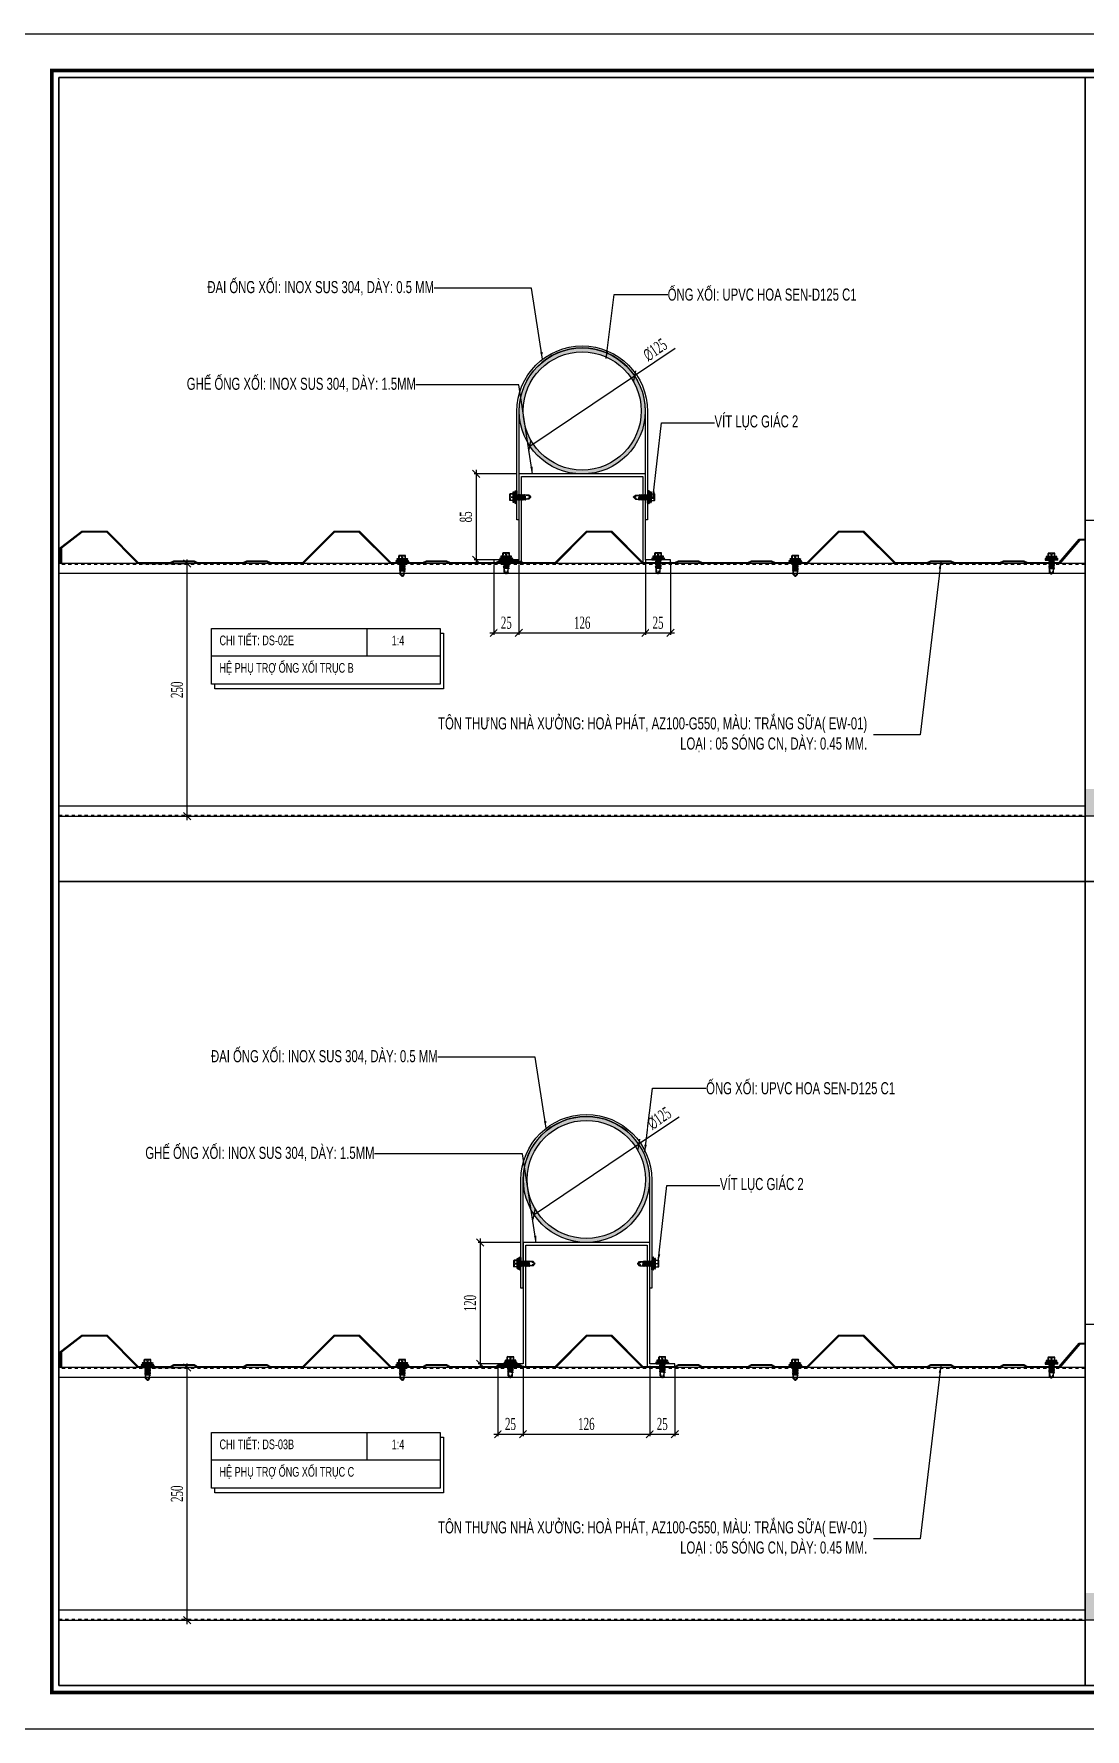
# Model space of a CAD drawing. Header units: inches. Extents: x 1359 to 46357, y -3807 to 191.
# Drawn here: x 25519.7 to 25780.2, y -1109.3 to -689.3 of the extents above; entities that cross this region are included whole.
import ezdxf
from ezdxf.enums import TextEntityAlignment as Align

# ---------------------------------------------------------------- set-up
doc = ezdxf.new("R2010")
doc.units = ezdxf.units.IN
doc.header["$MEASUREMENT"] = 0
doc.linetypes.add('DD3', pattern=[0.2, 0.1, -0.1])
for name, color, linetype in [('114', 114, 'Continuous'), ('2', 2, 'Continuous'), ('3', 3, 'Continuous'), ('7', 7, 'Continuous'), ('flashing', 6, 'Continuous'), ('STRUCTURE', 1, 'Continuous')]:
    doc.layers.add(name, color=color, linetype=linetype)
doc.styles.add('ST1', font='vntimeh.shx', dxfattribs={"width": 0.6})
doc.styles.add('ST1H', font='vnshxh.shx', dxfattribs={"width": 0.7})
doc.styles.add('ST4', font='VHARIALN.TTF')
doc.dimstyles.new('3', dxfattribs={"dimtxt": 3.5, "dimasz": 1.8, "dimexe": 1, "dimexo": 0, "dimgap": 1, "dimtad": 1, "dimdec": 0, "dimlfac": 3, "dimzin": 0, "dimdsep": 46, "dimtxsty": 'ST1H', "dimblk": 'OBLIQUE', "dimcen": 1, "dimdle": 1, "dimclrd": 8, "dimclre": 8, "dimclrt": 3, "dimadec": 0, "dimazin": 0, "dimtfac": 1, "dimtdec": 0, "dimtix": 1, "dimtofl": 0, "dimtmove": 1, "dimatfit": 3, "dimfxl": 0.18, "dimtfill": 1, "dimtolj": 1, "dimtzin": 0, "dimlwd": -1, "dimlwe": -1, "dimarcsym": 1})
doc.dimstyles.new('4', dxfattribs={"dimtxt": 3, "dimasz": 1.8, "dimexe": 0.5, "dimexo": 0.5, "dimgap": 1, "dimtad": 1, "dimdec": 0, "dimlfac": 4, "dimzin": 0, "dimdsep": 46, "dimtxsty": 'ST1', "dimblk": 'OBLIQUE', "dimcen": 1, "dimdle": 1, "dimclrd": 8, "dimclre": 8, "dimclrt": 3, "dimadec": 0, "dimazin": 0, "dimtfac": 1, "dimtdec": 0, "dimtix": 1, "dimtmove": 0, "dimatfit": 3, "dimfxl": 0.18, "dimtfill": 1, "dimtolj": 1, "dimtzin": 0, "dimlwd": -1, "dimlwe": -1, "dimarcsym": 1})

# ---------------------------------------------------------------- blocks, each defined once
blk = doc.blocks.new('A2SBCVN-D')
at = {"layer": '2', "color": 157, "linetype": 'Continuous'}
blk.add_lwpolyline([(0, 420), (594, 420), (594, 0), (0, 0)], close=True, dxfattribs=at)
at = {"layer": '2', "color": 167, "linetype": 'Continuous', "const_width": 0.871}
blk.add_lwpolyline([(10.59, 9.07), (583.41, 9.07), (583.41, 410.93), (10.59, 410.93)], close=True, dxfattribs=at)
at = {"layer": '2', "color": 147, "linetype": 'Continuous'}
blk.add_lwpolyline([(12.33, 10.81), (581.67, 10.81), (581.67, 409.19), (12.33, 409.19)], close=True, dxfattribs=at)
at = {"layer": '3', "ltscale": 0.5, "style": 'ST4'}
for tag, p in [('TENBANVE', (551.34, 319.39)), ('STT', (569.26, 24.56))]:
    blk.add_attdef(tag, text='', height=3, dxfattribs=at).set_placement(p, align=Align.MIDDLE_CENTER)
blk = doc.blocks.new('_Oblique')
at = {"color": 0, "linetype": 'ByBlock', "lineweight": -2}
blk.add_line((-0.5, -0.5), (0.5, 0.5), dxfattribs=at)
blk = doc.blocks.new('*D360')
at = {"color": 8, "linetype": 'Continuous', "transparency": 16777216}
for p, q in [((25546.71, -820.55), (25558.12, -820.55)), ((25557.62, -884.13), (25557.62, -819.55)), ((25546.71, -883.13), (25558.12, -883.13))]:
    blk.add_line(p, q, dxfattribs=at)
at = {"layer": 'Defpoints', "color": 0, "transparency": 16777216}
for p in [(25546.21, -820.55), (25557.62, -820.55), (25546.21, -883.13)]:
    blk.add_point(p, dxfattribs=at)
at = {"color": 8, "transparency": 16777216, "xscale": 1.8, "yscale": 1.8, "zscale": 1.8}
for p, rotation in [((25557.62, -820.55), 90), ((25557.62, -883.13), 270)]:
    blk.add_blockref('_Oblique', p, dxfattribs=dict(at, rotation=rotation))
at = {"color": 3, "transparency": 16777216, "insert": (25555.12, -851.84), "char_height": 3, "attachment_point": 5, "rotation": 90, "style": 'ST1', "bg_fill": 3, "box_fill_scale": 1.25, "bg_fill_color": 256, "bg_fill_true_color": 13158600, "bg_fill_transparency": 13895516}
blk.add_mtext('\\A1;250', dxfattribs=at)
blk = doc.blocks.new('Short_Self_drilling')
at = {"layer": 'STRUCTURE', "color": 1, "linetype": 'Continuous'}
for p, q in [((6.4, 1.7), (-6.4, 1.7)), ((5.1, 3.8), (-5.1, 3.8)), ((-2.6, 2.9), (-5.1, 2.9)), ((-3.4, 3.8), (-3.4, 6.8)), ((3, 7.2), (-3, 7.2)), ((2.6, 2.9), (-2.6, 2.9)), ((-2.1, 2.8), (-2.1, 2.9)), ((6.3, 0), (0, 0)), ((2.2, 2.8), (2.2, 2.9)), ((2.2, -0.5), (2.2, 0)), ((5.1, 2.9), (2.6, 2.9)), ((3.4, 3.8), (3.4, 6.8)), ((3, -1.2), (-2.7, -0.2)), ((3, -2.7), (-2.7, -1.8)), ((3, -4.2), (-2.7, -3.3)), ((3, -5.8), (-2.7, -4.8)), ((3, -7.3), (-2.7, -6.3)), ((-1.9, -8), (-2.7, -7.9)), ((-2.1, -1.4), (-2.1, -0.9)), ((-2.1, -2.9), (-2.1, -2.4)), ((-2.1, -4.4), (-2.1, -3.9)), ((-2.1, -6), (-2.1, -5.4)), ((-2.1, -7.5), (-2.1, -7)), ((-2.1, -12.3), (-2.1, -8.5)), ((3, -8.8), (-1.1, -8.1)), ((2.1, -12.3), (2.1, -9.1)), ((2.2, -2), (2.2, -1.5)), ((2.2, -3.6), (2.2, -3)), ((2.2, -5.1), (2.2, -4.6)), ((2.2, -6.6), (2.2, -6.1)), ((2.2, -8.1), (2.2, -7.6))]:
    blk.add_line(p, q, dxfattribs=at)
blk.add_lwpolyline([(6.4, 1.3), (6.4, 1.7), (2.1, 2.8), (-2.1, 2.8), (-6.4, 1.7), (-6.4, 1.3)], close=True, dxfattribs=at)
for points in [[(-6.4, 1.3, -0.088869), (-6.3, 0), (0, 0)], [(-0.1, 3.8), (-0.3, 6.2, 0.338878), (-3.1, 6.2), (-3.3, 3.8)], [(3.3, 3.8), (3.1, 6.2, 0.338878), (0.3, 6.2), (0.1, 3.8)], [(2.1, -12.3), (0.2, -14.2, -0.333596), (-0.2, -14.2), (-2.1, -12.3)], [(-0.1, -14), (-1, -12.2, -0.148657), (-1.4, -11.2), (-2, -7.7, -0.815006), (-1.2, -7.8, 0.150833), (-0.8, -8.7)], [(2.1, -12.3), (1.7, -11.7, 0.52242), (0.9, -11.7), (-0.2, -14.2)]]:
    blk.add_lwpolyline(points, format="xyb", dxfattribs=at)
for points in [[(3, -1.2), (2.2, -1.5), (-2.1, -0.8), (-2.7, -0.2), (-2.4, 0)], [(3, -2.7), (2.2, -3), (-2.1, -2.4), (-2.7, -1.8), (-2.1, -1.4), (2.2, -2), (3, -2.7)], [(3, -4.2), (2.2, -4.6), (-2.1, -3.9), (-2.7, -3.3), (-2.1, -2.9), (2.2, -3.6), (3, -4.2)], [(3, -5.8), (2.2, -6.1), (-2.1, -5.4), (-2.7, -4.8), (-2.1, -4.4), (2.2, -5.1), (3, -5.8)], [(3, -7.3), (2.2, -7.6), (-2.1, -7), (-2.7, -6.3), (-2.1, -6), (2.2, -6.6), (3, -7.3)], [(-1.8, -8.5), (-2.1, -8.5), (-2.7, -7.9), (-2.1, -7.5), (-1.8, -7.5)], [(-1.3, -7.6), (2.2, -8.1), (3, -8.8)], [(-1.2, 0), (2.2, -0.5), (3, -1.2)], [(3, -8.8), (2.2, -9.1), (-0.8, -8.7)]]:
    blk.add_lwpolyline(points, dxfattribs=at)
for centre, radius, start, end in [((-5, 3.3), 0.455, 109.7949, 250.2674), ((-3, 6.8), 0.429, 90.0311, 180.0311), ((3, 6.8), 0.429, 0.0311, 90.0311), ((5.1, 3.3), 0.435, 279.7276, 80.3347), ((10, 0.2), 3.74, 162.2963, 182.6103)]:
    blk.add_arc(centre, radius, start, end, dxfattribs=at)
blk = doc.blocks.new('*D361')
at = {"color": 8, "linetype": 'Continuous', "transparency": 16777216}
for p in [(25678.55, -767.29), (25642.58, -791.47)]:
    blk.add_line(p, (25668.49, -774.05), dxfattribs=at)
at = {"layer": 'Defpoints', "color": 0, "transparency": 16777216}
for p in [(25668.49, -774.05), (25642.58, -791.47)]:
    blk.add_point(p, dxfattribs=at)
at = {"color": 8, "transparency": 16777216, "xscale": 1.8, "yscale": 1.8, "zscale": 1.8, "rotation": 33.90981928173502}
blk.add_blockref('_Oblique', (25642.58, -791.47), dxfattribs=at)
at = {"color": 3, "transparency": 16777216, "insert": (25673.62, -767.59), "char_height": 3, "attachment_point": 5, "rotation": 33.9098, "style": 'ST1', "bg_fill": 3, "box_fill_scale": 1.25, "bg_fill_color": 256, "bg_fill_true_color": 13158600, "bg_fill_transparency": 15102972}
blk.add_mtext('\\A1;∅125', dxfattribs=at)
at = {"color": 8, "transparency": 16777216, "xscale": 1.8, "yscale": 1.8, "zscale": 1.8, "rotation": 213.909819281735}
blk.add_blockref('_Oblique', (25668.49, -774.05), dxfattribs=at)
blk = doc.blocks.new('*D362')
at = {"color": 8, "linetype": 'Continuous', "transparency": 16777216}
for p, q in [((25629.23, -797.37), (25629.23, -820.63)), ((25639.33, -798.37), (25628.73, -798.37)), ((25639.33, -819.63), (25628.73, -819.63))]:
    blk.add_line(p, q, dxfattribs=at)
at = {"layer": 'Defpoints', "color": 0, "transparency": 16777216}
for p in [(25639.83, -798.37), (25629.23, -819.63), (25639.83, -819.63)]:
    blk.add_point(p, dxfattribs=at)
at = {"color": 8, "transparency": 16777216, "xscale": 1.8, "yscale": 1.8, "zscale": 1.8}
for p, rotation in [((25629.23, -798.37), 90), ((25629.23, -819.63), 270)]:
    blk.add_blockref('_Oblique', p, dxfattribs=dict(at, rotation=rotation))
at = {"color": 3, "transparency": 16777216, "insert": (25626.73, -809), "char_height": 3, "attachment_point": 5, "rotation": 90, "style": 'ST1', "bg_fill": 3, "box_fill_scale": 1.25, "bg_fill_color": 256, "bg_fill_true_color": 13158600, "bg_fill_transparency": 12003820}
blk.add_mtext('\\A1;85', dxfattribs=at)
blk = doc.blocks.new('*D363')
at = {"color": 8, "linetype": 'Continuous', "transparency": 16777216}
for p, q in [((25633.64, -820.8), (25633.64, -838.24)), ((25639.83, -820.8), (25639.83, -838.24)), ((25632.64, -837.74), (25640.83, -837.74))]:
    blk.add_line(p, q, dxfattribs=at)
at = {"layer": 'Defpoints', "color": 0, "transparency": 16777216}
for p in [(25633.64, -820.3), (25639.83, -820.3)]:
    blk.add_point(p, dxfattribs=at)
at = {"color": 8, "transparency": 16777216, "xscale": 1.8, "yscale": 1.8, "zscale": 1.8, "rotation": 180}
blk.add_blockref('_Oblique', (25633.64, -837.74), dxfattribs=at)
at = {"color": 8, "transparency": 16777216, "xscale": 1.8, "yscale": 1.8, "zscale": 1.8}
blk.add_blockref('_Oblique', (25639.83, -837.74), dxfattribs=at)
at = {"color": 3, "transparency": 16777216, "insert": (25636.73, -835.24), "char_height": 3, "attachment_point": 5, "style": 'ST1', "bg_fill": 3, "box_fill_scale": 1.25, "bg_fill_color": 256, "bg_fill_true_color": 13158600, "bg_fill_transparency": 0}
blk.add_mtext('\\A1;25', dxfattribs=at)
at = {"layer": 'Defpoints', "color": 0, "transparency": 16777216}
blk.add_point((25639.83, -837.74), dxfattribs=at)
blk = doc.blocks.new('*D364')
at = {"color": 8, "linetype": 'Continuous', "transparency": 16777216}
for p, q in [((25639.83, -820.8), (25639.83, -838.24)), ((25671.24, -820.13), (25671.24, -838.24)), ((25638.83, -837.74), (25672.24, -837.74))]:
    blk.add_line(p, q, dxfattribs=at)
at = {"layer": 'Defpoints', "color": 0, "transparency": 16777216}
for p in [(25639.83, -820.3), (25671.24, -819.63), (25671.24, -837.74)]:
    blk.add_point(p, dxfattribs=at)
at = {"color": 8, "transparency": 16777216, "xscale": 1.8, "yscale": 1.8, "zscale": 1.8, "rotation": 180}
blk.add_blockref('_Oblique', (25639.83, -837.74), dxfattribs=at)
at = {"color": 8, "transparency": 16777216, "xscale": 1.8, "yscale": 1.8, "zscale": 1.8}
blk.add_blockref('_Oblique', (25671.24, -837.74), dxfattribs=at)
at = {"color": 3, "transparency": 16777216, "insert": (25655.54, -835.24), "char_height": 3, "attachment_point": 5, "style": 'ST1', "bg_fill": 3, "box_fill_scale": 1.25, "bg_fill_color": 256, "bg_fill_true_color": 13158600, "bg_fill_transparency": 9090206}
blk.add_mtext('\\A1;126', dxfattribs=at)
blk = doc.blocks.new('*D365')
at = {"color": 8, "linetype": 'Continuous', "transparency": 16777216}
for p, q in [((25671.24, -819.63), (25671.24, -838.24)), ((25677.44, -820.13), (25677.44, -838.24)), ((25670.24, -837.74), (25678.44, -837.74))]:
    blk.add_line(p, q, dxfattribs=at)
at = {"layer": 'Defpoints', "color": 0, "transparency": 16777216}
for p in [(25671.24, -819.13), (25677.44, -819.63)]:
    blk.add_point(p, dxfattribs=at)
at = {"color": 8, "transparency": 16777216, "xscale": 1.8, "yscale": 1.8, "zscale": 1.8, "rotation": 180}
blk.add_blockref('_Oblique', (25671.24, -837.74), dxfattribs=at)
at = {"color": 8, "transparency": 16777216, "xscale": 1.8, "yscale": 1.8, "zscale": 1.8}
blk.add_blockref('_Oblique', (25677.44, -837.74), dxfattribs=at)
at = {"color": 3, "transparency": 16777216, "insert": (25674.34, -835.24), "char_height": 3, "attachment_point": 5, "style": 'ST1', "bg_fill": 3, "box_fill_scale": 1.25, "bg_fill_color": 256, "bg_fill_true_color": 13158600, "bg_fill_transparency": 15122700}
blk.add_mtext('\\A1;25', dxfattribs=at)
at = {"layer": 'Defpoints', "color": 0, "transparency": 16777216}
blk.add_point((25677.44, -837.74), dxfattribs=at)
blk = doc.blocks.new('*D371')
at = {"color": 8, "linetype": 'Continuous', "transparency": 16777216}
for p, q in [((25546.71, -1019.74), (25558.12, -1019.74)), ((25557.62, -1083.32), (25557.62, -1018.74)), ((25546.71, -1082.32), (25558.12, -1082.32))]:
    blk.add_line(p, q, dxfattribs=at)
at = {"layer": 'Defpoints', "color": 0, "transparency": 16777216}
for p in [(25546.21, -1019.74), (25557.62, -1019.74), (25546.21, -1082.32)]:
    blk.add_point(p, dxfattribs=at)
at = {"color": 8, "transparency": 16777216, "xscale": 1.8, "yscale": 1.8, "zscale": 1.8}
for p, rotation in [((25557.62, -1019.74), 90), ((25557.62, -1082.32), 270)]:
    blk.add_blockref('_Oblique', p, dxfattribs=dict(at, rotation=rotation))
at = {"color": 3, "transparency": 16777216, "insert": (25555.12, -1051.03), "char_height": 3, "attachment_point": 5, "rotation": 90, "style": 'ST1', "bg_fill": 3, "box_fill_scale": 1.25, "bg_fill_color": 256, "bg_fill_true_color": 13158600, "bg_fill_transparency": 15431980}
blk.add_mtext('\\A1;250', dxfattribs=at)
blk = doc.blocks.new('*D372')
at = {"color": 8, "linetype": 'Continuous', "transparency": 16777216}
for p in [(25679.58, -957.7), (25643.62, -981.87)]:
    blk.add_line(p, (25669.53, -964.45), dxfattribs=at)
at = {"layer": 'Defpoints', "color": 0, "transparency": 16777216}
for p in [(25669.53, -964.45), (25643.62, -981.87)]:
    blk.add_point(p, dxfattribs=at)
at = {"color": 8, "transparency": 16777216, "xscale": 1.8, "yscale": 1.8, "zscale": 1.8, "rotation": 33.90981928174053}
blk.add_blockref('_Oblique', (25643.62, -981.87), dxfattribs=at)
at = {"color": 3, "transparency": 16777216, "insert": (25674.65, -958), "char_height": 3, "attachment_point": 5, "rotation": 33.9098, "style": 'ST1', "bg_fill": 3, "box_fill_scale": 1.25, "bg_fill_color": 256, "bg_fill_true_color": 13158600, "bg_fill_transparency": 0}
blk.add_mtext('\\A1;∅125', dxfattribs=at)
at = {"color": 8, "transparency": 16777216, "xscale": 1.8, "yscale": 1.8, "zscale": 1.8, "rotation": 213.9098192817406}
blk.add_blockref('_Oblique', (25669.53, -964.45), dxfattribs=at)
blk = doc.blocks.new('*D373')
at = {"color": 8, "linetype": 'Continuous', "transparency": 16777216}
for p, q in [((25634.67, -1019.32), (25634.67, -1036.76)), ((25640.87, -1019.32), (25640.87, -1036.76)), ((25633.67, -1036.26), (25641.87, -1036.26))]:
    blk.add_line(p, q, dxfattribs=at)
at = {"layer": 'Defpoints', "color": 0, "transparency": 16777216}
for p in [(25634.67, -1018.82), (25640.87, -1018.82)]:
    blk.add_point(p, dxfattribs=at)
at = {"color": 8, "transparency": 16777216, "xscale": 1.8, "yscale": 1.8, "zscale": 1.8, "rotation": 180}
blk.add_blockref('_Oblique', (25634.67, -1036.26), dxfattribs=at)
at = {"color": 8, "transparency": 16777216, "xscale": 1.8, "yscale": 1.8, "zscale": 1.8}
blk.add_blockref('_Oblique', (25640.87, -1036.26), dxfattribs=at)
at = {"color": 3, "transparency": 16777216, "insert": (25637.77, -1033.76), "char_height": 3, "attachment_point": 5, "style": 'ST1', "bg_fill": 3, "box_fill_scale": 1.25, "bg_fill_color": 256, "bg_fill_true_color": 13158600, "bg_fill_transparency": 15565420}
blk.add_mtext('\\A1;25', dxfattribs=at)
at = {"layer": 'Defpoints', "color": 0, "transparency": 16777216}
blk.add_point((25640.87, -1036.26), dxfattribs=at)
blk = doc.blocks.new('*D374')
at = {"color": 8, "linetype": 'Continuous', "transparency": 16777216}
for p, q in [((25640.87, -1019.32), (25640.87, -1036.76)), ((25672.28, -1019.32), (25672.28, -1036.76)), ((25639.87, -1036.26), (25673.28, -1036.26))]:
    blk.add_line(p, q, dxfattribs=at)
at = {"layer": 'Defpoints', "color": 0, "transparency": 16777216}
for p in [(25640.87, -1018.82), (25672.28, -1018.82), (25672.28, -1036.26)]:
    blk.add_point(p, dxfattribs=at)
at = {"color": 8, "transparency": 16777216, "xscale": 1.8, "yscale": 1.8, "zscale": 1.8, "rotation": 180}
blk.add_blockref('_Oblique', (25640.87, -1036.26), dxfattribs=at)
at = {"color": 8, "transparency": 16777216, "xscale": 1.8, "yscale": 1.8, "zscale": 1.8}
blk.add_blockref('_Oblique', (25672.28, -1036.26), dxfattribs=at)
at = {"color": 3, "transparency": 16777216, "insert": (25656.57, -1033.76), "char_height": 3, "attachment_point": 5, "style": 'ST1', "bg_fill": 3, "box_fill_scale": 1.25, "bg_fill_color": 256, "bg_fill_true_color": 13158600, "bg_fill_transparency": 15585116}
blk.add_mtext('\\A1;126', dxfattribs=at)
blk = doc.blocks.new('*D375')
at = {"color": 8, "linetype": 'Continuous', "transparency": 16777216}
for p, q in [((25672.28, -1019.32), (25672.28, -1036.76)), ((25678.48, -1019.32), (25678.48, -1036.76)), ((25671.28, -1036.26), (25679.48, -1036.26))]:
    blk.add_line(p, q, dxfattribs=at)
at = {"layer": 'Defpoints', "color": 0, "transparency": 16777216}
for p in [(25672.28, -1018.82), (25678.48, -1018.82)]:
    blk.add_point(p, dxfattribs=at)
at = {"color": 8, "transparency": 16777216, "xscale": 1.8, "yscale": 1.8, "zscale": 1.8, "rotation": 180}
blk.add_blockref('_Oblique', (25672.28, -1036.26), dxfattribs=at)
at = {"color": 8, "transparency": 16777216, "xscale": 1.8, "yscale": 1.8, "zscale": 1.8}
blk.add_blockref('_Oblique', (25678.48, -1036.26), dxfattribs=at)
at = {"color": 3, "transparency": 16777216, "insert": (25675.38, -1033.76), "char_height": 3, "attachment_point": 5, "style": 'ST1', "bg_fill": 3, "box_fill_scale": 1.25, "bg_fill_color": 256, "bg_fill_true_color": 13158600, "bg_fill_transparency": 12595136}
blk.add_mtext('\\A1;25', dxfattribs=at)
at = {"layer": 'Defpoints', "color": 0, "transparency": 16777216}
blk.add_point((25678.48, -1036.26), dxfattribs=at)
blk = doc.blocks.new('*D376')
at = {"color": 8, "linetype": 'Continuous', "transparency": 16777216}
for p, q in [((25640.37, -988.77), (25629.76, -988.77)), ((25630.26, -987.77), (25630.26, -1019.82)), ((25640.37, -1018.82), (25629.76, -1018.82))]:
    blk.add_line(p, q, dxfattribs=at)
at = {"layer": 'Defpoints', "color": 0, "transparency": 16777216}
for p in [(25640.87, -988.77), (25630.26, -1018.82), (25640.87, -1018.82)]:
    blk.add_point(p, dxfattribs=at)
at = {"color": 8, "transparency": 16777216, "xscale": 1.8, "yscale": 1.8, "zscale": 1.8}
for p, rotation in [((25630.26, -988.77), 90), ((25630.26, -1018.82), 270)]:
    blk.add_blockref('_Oblique', p, dxfattribs=dict(at, rotation=rotation))
at = {"color": 3, "transparency": 16777216, "insert": (25627.76, -1003.8), "char_height": 3, "attachment_point": 5, "rotation": 90, "style": 'ST1', "bg_fill": 3, "box_fill_scale": 1.25, "bg_fill_color": 256, "bg_fill_true_color": 13158600, "bg_fill_transparency": 8979548}
blk.add_mtext('\\A1;120', dxfattribs=at)

msp = doc.modelspace()

# ---------------------------------------------------------------- hatches: boundary and pattern name
h = msp.add_hatch()
h.set_pattern_fill('AR-SAND', color=8, scale=2, angle=90, style=0)
h.set_pattern_definition([(127.5, (517.3453, 637.388), (-3.85364754, -0.1259867), [0, -3.04, 0, -3.4, 0, -3.25]), (97.5, (517.3453, 637.388), (-5.6442921, 3.5395534), [0, -1.64, 0, -2.74, 0, -1.05]), (57.5, (517.3453, 634.928), (-0.0113181, 6.22828372), [0, -1, 0, -3.6, 0, -4.7]), (47.5, (517.3453, 634.928), (-1.7553511, 6.0122532), [0, -0.5, 0, -2.36, 0, -2.7])])
h.paths.add_polyline_path([(26034.5121, -883.1295), (26034.5121, -876.4628), (25780.1676, -876.4628), (25780.1676, -883.1295)])
h = msp.add_hatch()
h.set_pattern_fill('AR-SAND', color=8, scale=2, angle=90, style=0)
h.set_pattern_definition([(127.5, (517.3453, 438.1982), (-3.85364754, -0.1259867), [0, -3.04, 0, -3.4, 0, -3.25]), (97.5, (517.3453, 438.198), (-5.6442921, 3.5395534), [0, -1.64, 0, -2.74, 0, -1.05]), (57.5, (517.3453, 435.7382), (-0.0113181, 6.22828372), [0, -1, 0, -3.6, 0, -4.7]), (47.5, (517.3453, 435.738), (-1.7553511, 6.0122532), [0, -0.5, 0, -2.36, 0, -2.7])])
h.paths.add_polyline_path([(26034.5121, -1082.3194), (26034.5121, -1075.6527), (25780.1676, -1075.6528), (25780.1676, -1082.3194)])
at = {"layer": 'flashing'}
h = msp.add_hatch(color=0, dxfattribs=at)
h.paths.add_polyline_path([(25639.9299, -782.7598, 1), (25671.1475, -782.7598, 1)])
h.paths.add_polyline_path([(25670.1719, -782.7598, -1), (25640.9055, -782.7598, -1)], flags=16)
h = msp.add_hatch(color=0, dxfattribs=at)
h.paths.add_polyline_path([(25640.9629, -973.1618, 1), (25672.1805, -973.1618, 1)])
h.paths.add_polyline_path([(25671.2049, -973.1618, -1), (25641.9385, -973.1618, -1)], flags=16)

# ---------------------------------------------------------------- linework, layer by layer
at = {"color": 8}
for points in [[(25780.1676, -700.1506), (26034.5121, -700.1506), (26034.5121, -899.3405), (25780.1676, -899.3405)], [(25780.1676, -899.3405), (26034.5121, -899.3405), (26034.5121, -1098.5305), (25780.1676, -1098.5305)]]:
    msp.add_lwpolyline(points, close=True, dxfattribs=at)
at = {"layer": '114', "color": 84, "ltscale": 8}
for points in [[(25780.1676, -820.5539), (25525.8231, -820.5539), (25525.8231, -883.1295), (25780.1676, -883.1295)], [(25780.1676, -1019.7438), (25525.8231, -1019.7438), (25525.8231, -1082.3194), (25780.1676, -1082.3194)]]:
    msp.add_lwpolyline(points, close=True, dxfattribs=at)
at = {"layer": '114', "color": 84, "linetype": 'DD3', "ltscale": 8}
for points in [[(25780.1676, -820.8039), (25525.8231, -820.8039)], [(25525.8231, -882.8795), (25780.1676, -882.8795)], [(25780.1676, -1019.9938), (25525.8231, -1019.9938)], [(25525.8231, -1082.0694), (25780.1676, -1082.0694)]]:
    msp.add_lwpolyline(points, dxfattribs=at)
at = {"layer": '114', "color": 84, "ltscale": 8}
for points in [[(25780.1676, -823.0539), (25525.8231, -823.0539)], [(25525.8231, -880.6295), (25780.1676, -880.6295)], [(25780.1676, -1022.2438), (25525.8231, -1022.2438)], [(25525.8231, -1079.8194), (25780.1676, -1079.8194)]]:
    msp.add_lwpolyline(points, dxfattribs=at)
at = {"layer": '2', "color": 1}
for points in [[(25633.6362, -820.3039), (25640.5023, -820.3039), (25640.5023, -799.0382), (25670.5751, -799.0382), (25670.5751, -820.3039), (25677.4412, -820.3039), (25677.4412, -819.6343), (25671.2447, -819.6343), (25671.2447, -798.3686), (25639.8327, -798.3686), (25639.8327, -819.6343), (25633.6362, -819.6343)], [(25634.6713, -1019.4938), (25641.5374, -1019.4938), (25641.5374, -989.4403), (25671.6102, -989.4403), (25671.6102, -1019.4938), (25678.4762, -1019.4938), (25678.4762, -1018.8242), (25672.2798, -1018.8242), (25672.2798, -988.7706), (25640.8677, -988.7706), (25640.8677, -1018.8242), (25634.6713, -1018.8242)]]:
    msp.add_lwpolyline(points, close=True, dxfattribs=at)
at = {"layer": '7', "color": 8}
for points in [[(26034.5121, -809.7961), (26034.5121, -883.1295), (25780.1676, -883.1295), (25780.1676, -809.7962)], [(26034.5121, -1008.9861), (26034.5121, -1082.3194), (25780.1676, -1082.3194), (25780.1676, -1008.9861)]]:
    msp.add_lwpolyline(points, close=True, dxfattribs=at)
at = {"layer": 'flashing'}
for points in [[(25671.7455, -782.8591), (25671.7455, -809.2335), (25671.7455, -809.2335), (25671.7455, -809.7322), (25671.2468, -809.7322), (25671.2468, -782.8591, 1), (25639.8306, -782.8591), (25639.831, -809.7322), (25639.3323, -809.7322), (25639.3323, -809.2335), (25639.3323, -809.2335), (25639.3319, -782.8591, -1)], [(25672.7785, -973.2612), (25672.7785, -999.6356), (25672.7785, -999.6356), (25672.7785, -1000.1342), (25672.2798, -1000.1342), (25672.2798, -973.2612, 1), (25640.8636, -973.2612), (25640.864, -1000.1342), (25640.3653, -1000.1342), (25640.3653, -999.6356), (25640.3653, -999.6356), (25640.3649, -973.2612, -1)]]:
    msp.add_lwpolyline(points, format="xyb", close=True, dxfattribs=at)
for centre, radius in [((25655.5387, -782.7598), 15.6088), ((25655.5387, -782.7598), 14.6332), ((25656.5717, -973.1618), 15.6088), ((25656.5717, -973.1618), 14.6332)]:
    msp.add_circle(centre, radius, dxfattribs=at)

# ---------------------------------------------------------------- block references
at = {"color": 1, "zscale": 0.2439299830604177}
for p, xscale, yscale, rotation in [((25671.7455, -804.1085), 0.2439299831129721, 0.2439299829238735, 269.968872620209), ((25610.9399, -820.3039), 0.2439299831129721, 0.2439299829129595, 359.9688726202089), ((25636.7031, -819.6343), 0.2439299831129721, 0.2439299829129595, 359.9688726202089), ((25674.343, -819.6343), 0.2439299831129721, 0.2439299829129595, 359.9688726202089), ((25708.3458, -820.3039), 0.2439299831129721, 0.2439299829129595, 359.9688726202089), ((25771.8325, -819.7238), 0.2439299831129721, 0.2439299829129595, 359.9688726202089), ((25640.369, -994.0146), -0.2439299831129721, 0.2439299829238735, 90.03112737979109), ((25672.7785, -994.0146), 0.2439299831129721, 0.2439299829238735, 269.968872620209), ((25610.9399, -1019.4938), 0.2439299831129721, 0.2439299829129595, 359.9688726202089), ((25637.7382, -1018.8242), 0.2439299831129721, 0.2439299829129595, 359.9688726202089), ((25675.378, -1018.8242), 0.2439299831129721, 0.2439299829129595, 359.9688726202089), ((25708.3458, -1019.4938), 0.2439299831129721, 0.2439299829129595, 359.9688726202089), ((25771.8325, -1018.9137), 0.2439299831129721, 0.2439299829129595, 359.9688726202089)]:
    msp.add_blockref('Short_Self_drilling', p, dxfattribs=dict(at, xscale=xscale, yscale=yscale, rotation=rotation))
at = {"layer": '2'}
msp.add_blockref('A2SBCVN-D', (25513.492, -1109.3405), dxfattribs=at)

# ---------------------------------------------------------------- leaders
at = {"color": 9}
for points in [[(25744.3919, -820.1046), (25739.2961, -862.9927), (25726.1692, -862.9927)], [(25744.3919, -1019.2945), (25739.2961, -1062.1826), (25726.1692, -1062.1826)]]:
    msp.add_leader(points, dimstyle='3', override={"dimgap": 1, "dimtad": 0}, dxfattribs=at)

# ---------------------------------------------------------------- next in the draw order: dimensions: what is measured, and where the dimension line sits
at = {"color": 8}
for base, p1, p2, picture, middle in [((25557.6234, -820.5539), (25546.2139, -883.1295), (25546.2139, -820.5539), '*D360', (25555.1234, -851.8417)), ((25557.6234, -1019.7438), (25546.2139, -1082.3194), (25546.2139, -1019.7438), '*D371', (25555.1234, -1051.0316))]:
    dim = msp.add_linear_dim(base=base, p1=p1, p2=p2, angle=90, dimstyle='4', dxfattribs=at)
    dim.commit()
    dim.dimension.update_dxf_attribs({"geometry": picture, "text_midpoint": middle})

# ---------------------------------------------------------------- next in the draw order: linework, layer by layer
for points in [[(25525.8231, -700.1506), (25780.1676, -700.1506), (25780.1676, -899.3405), (25525.8231, -899.3405)], [(25525.8231, -899.3405), (25780.1676, -899.3405), (25780.1676, -1098.5305), (25525.8231, -1098.5305)]]:
    msp.add_lwpolyline(points, close=True, dxfattribs=at)
at = {"color": 3, "ltscale": 15}
for points in [[(25780.1676, -814.6859), (25780.0644, -814.782), (25778.833, -814.782), (25773.8897, -820.5539), (25765.8149, -820.5539), (25764.9089, -820.1046), (25760.034, -820.1046), (25759.128, -820.5539), (25747.7353, -820.5539), (25746.8294, -820.1046), (25741.9544, -820.1046), (25741.0484, -820.5539), (25732.9856, -820.5539), (25725.1968, -812.8161), (25719.1529, -812.8161), (25711.3641, -820.5539), (25703.3013, -820.5539), (25702.3953, -820.1046), (25697.5204, -820.1046), (25696.6144, -820.5539), (25685.2217, -820.5539), (25684.3158, -820.1046), (25679.4408, -820.1046), (25678.5348, -820.5539), (25670.4715, -820.5539), (25662.7411, -812.8161), (25656.6984, -812.8161), (25648.968, -820.5539), (25640.8406, -820.5539), (25639.9346, -820.1046), (25635.0597, -820.1046), (25634.1537, -820.5539), (25622.761, -820.5539), (25621.8551, -820.1046), (25616.9801, -820.1046), (25616.0741, -820.5539), (25608.0113, -820.5539), (25600.2225, -812.8161), (25594.1786, -812.8161), (25586.3898, -820.5539), (25578.2629, -820.5539), (25577.357, -820.1046), (25572.482, -820.1046), (25571.576, -820.5539), (25560.1834, -820.5539), (25559.2774, -820.1046), (25554.4024, -820.1046), (25553.4965, -820.5539), (25545.4331, -820.5539), (25537.7028, -812.8161), (25531.6408, -812.8161), (25526.5061, -816.7284), (25526.5061, -820.3518), (25526.2561, -820.3518), (25526.2561, -816.6046), (25531.5564, -812.5661), (25537.8064, -812.5661), (25545.5367, -820.3039), (25553.4379, -820.3039), (25554.3438, -819.8546), (25559.336, -819.8546), (25560.242, -820.3039), (25571.5174, -820.3039), (25572.4234, -819.8546), (25577.4155, -819.8546), (25578.3215, -820.3039), (25586.2867, -820.3039), (25594.0756, -812.5661), (25600.3256, -812.5661), (25608.1144, -820.3039), (25616.0155, -820.3039), (25616.9215, -819.8546), (25621.9136, -819.8546), (25622.8196, -820.3039), (25634.0951, -820.3039), (25635.0011, -819.8546), (25639.9932, -819.8546), (25640.8992, -820.3039), (25648.8644, -820.3039), (25656.5947, -812.5661), (25662.8447, -812.5661), (25670.5751, -820.3039), (25678.4762, -820.3039), (25679.3822, -819.8546), (25684.3744, -819.8546), (25685.2803, -820.3039), (25696.5558, -820.3039), (25697.4618, -819.8546), (25702.4539, -819.8546), (25703.3599, -820.3039), (25711.261, -820.3039), (25719.0499, -812.5661), (25725.2999, -812.5661), (25733.0887, -820.3039), (25740.9898, -820.3039), (25741.8958, -819.8546), (25746.8879, -819.8546), (25747.7939, -820.3039), (25759.0694, -820.3039), (25759.9754, -819.8546), (25764.9675, -819.8546), (25765.8735, -820.3039), (25773.7746, -820.3039), (25778.7179, -814.532), (25779.9659, -814.532), (25780.1676, -814.3441)], [(25780.1676, -1013.8758), (25780.0644, -1013.972), (25778.833, -1013.972), (25773.8897, -1019.7438), (25765.8149, -1019.7438), (25764.9089, -1019.2945), (25760.034, -1019.2945), (25759.128, -1019.7438), (25747.7353, -1019.7438), (25746.8294, -1019.2945), (25741.9544, -1019.2945), (25741.0484, -1019.7438), (25732.9856, -1019.7438), (25725.1968, -1012.006), (25719.1529, -1012.006), (25711.3641, -1019.7438), (25703.3013, -1019.7438), (25702.3953, -1019.2945), (25697.5204, -1019.2945), (25696.6144, -1019.7438), (25685.2217, -1019.7438), (25684.3158, -1019.2945), (25679.4408, -1019.2945), (25678.5348, -1019.7438), (25670.4715, -1019.7438), (25662.7411, -1012.006), (25656.6984, -1012.006), (25648.968, -1019.7438), (25640.8406, -1019.7438), (25639.9346, -1019.2945), (25635.0597, -1019.2945), (25634.1537, -1019.7438), (25622.761, -1019.7438), (25621.8551, -1019.2945), (25616.9801, -1019.2945), (25616.0741, -1019.7438), (25608.0113, -1019.7438), (25600.2225, -1012.006), (25594.1786, -1012.006), (25586.3898, -1019.7438), (25578.2629, -1019.7438), (25577.357, -1019.2945), (25572.482, -1019.2945), (25571.576, -1019.7438), (25560.1834, -1019.7438), (25559.2774, -1019.2945), (25554.4024, -1019.2945), (25553.4965, -1019.7438), (25545.4331, -1019.7438), (25537.7028, -1012.006), (25531.6408, -1012.006), (25526.5061, -1015.9184), (25526.5061, -1019.5417), (25526.2561, -1019.5417), (25526.2561, -1015.7945), (25531.5564, -1011.756), (25537.8064, -1011.756), (25545.5367, -1019.4938), (25553.4379, -1019.4938), (25554.3438, -1019.0445), (25559.336, -1019.0445), (25560.242, -1019.4938), (25571.5174, -1019.4938), (25572.4234, -1019.0445), (25577.4155, -1019.0445), (25578.3215, -1019.4938), (25586.2867, -1019.4938), (25594.0756, -1011.756), (25600.3256, -1011.756), (25608.1144, -1019.4938), (25616.0155, -1019.4938), (25616.9215, -1019.0445), (25621.9136, -1019.0445), (25622.8196, -1019.4938), (25634.0951, -1019.4938), (25635.0011, -1019.0445), (25639.9932, -1019.0445), (25640.8992, -1019.4938), (25648.8644, -1019.4938), (25656.5947, -1011.756), (25662.8447, -1011.756), (25670.5751, -1019.4938), (25678.4762, -1019.4938), (25679.3822, -1019.0445), (25684.3744, -1019.0445), (25685.2803, -1019.4938), (25696.5558, -1019.4938), (25697.4618, -1019.0445), (25702.4539, -1019.0445), (25703.3599, -1019.4938), (25711.261, -1019.4938), (25719.0499, -1011.756), (25725.2999, -1011.756), (25733.0887, -1019.4938), (25740.9898, -1019.4938), (25741.8958, -1019.0445), (25746.8879, -1019.0445), (25747.7939, -1019.4938), (25759.0694, -1019.4938), (25759.9754, -1019.0445), (25764.9675, -1019.0445), (25765.8735, -1019.4938), (25773.7746, -1019.4938), (25778.7179, -1013.722), (25779.9659, -1013.722), (25780.1676, -1013.534)]]:
    msp.add_lwpolyline(points, dxfattribs=at)

# ---------------------------------------------------------------- next in the draw order: block references
at = {"color": 1, "xscale": 0.2439299831129721, "yscale": 0.2439299829129595, "zscale": 0.2439299830604177, "rotation": 359.9688726202089}
msp.add_blockref('Short_Self_drilling', (25547.8358, -1019.4938), dxfattribs=at)

# ---------------------------------------------------------------- next in the draw order: texts
at = {"layer": '3', "style": 'ST1H', "bg_fill": 2}
for s, insert, char_height, attachment_point in [('\\A1;§AI èNG XèI: inox sus 304, dµy: 0.5 mm', (25618.8215, -752.35), 3, 6), ('\\A1;èng xèi: Upvc HOA SEN-d125 c1', (25676.7274, -753.9426), 3, 4), ('\\A1;GHÕ èNG XèI: inox sus 304, DµY: 1.5MM', (25614.3475, -776.3016), 3, 6), ('\\A1;VÝT LôC GI¸C 2 ', (25688.3281, -785.6679), 3, 4), ('\\A1;chi tiÕt: DS-02E', (25565.657, -839.6184), 2.4, 4), ('\\A1;t«n TH¦NG NHµ X¦ëNG: HOµ PH¸T, AZ100-G550, mµu: TR¾NG S÷A( EW-01)\\PLo¹i : 05 SãNG CN, dµy: 0.45 mm.', (25726.1692, -862.9927), 3, 6), ('\\A1;§AI èNG XèI: inox sus 304, dµy: 0.5 mm', (25619.7305, -942.8976), 3, 6), ('\\A1;èng xèi: Upvc HOA SEN-d125 c1', (25686.2549, -950.5854), 3, 4), ('\\A1;GHÕ èNG XèI: inox sus 304, DµY: 1.5MM', (25604.079, -966.8491), 3, 6), ('\\A1;VÝT LôC GI¸C 2 ', (25689.6776, -974.6217), 3, 4), ('\\A1;chi tiÕt: DS-03B', (25565.657, -1038.8083), 2.4, 4), ('\\A1;t«n TH¦NG NHµ X¦ëNG: HOµ PH¸T, AZ100-G550, mµu: TR¾NG S÷A( EW-01)\\PLo¹i : 05 SãNG CN, dµy: 0.45 mm.', (25726.1692, -1062.1826), 3, 6)]:
    msp.add_mtext(s, dxfattribs=dict(at, insert=insert, char_height=char_height, attachment_point=attachment_point))

# ---------------------------------------------------------------- next in the draw order: dimensions: what is measured, and where the dimension line sits
at = {"color": 8}
dim = msp.add_diameter_dim_2p(p1=(25643.6177, -981.8698), p2=(25669.5257, -964.4539), dimstyle='4', dxfattribs=at)
dim.commit()
dim.dimension.update_dxf_attribs({"geometry": '*D372', "text_midpoint": (25674.6517, -957.9957)})
dim = msp.add_linear_dim(base=(25640.8677, -1036.2585), p1=(25634.6713, -1018.8242), p2=(25640.8677, -1018.8242), dimstyle='4', dxfattribs=at)
dim.commit()
dim.dimension.update_dxf_attribs({"geometry": '*D373', "text_midpoint": (25637.7695, -1033.7585)})

# ---------------------------------------------------------------- next in the draw order: texts
at = {"layer": '3', "char_height": 2.4, "attachment_point": 4, "style": 'ST1H', "bg_fill": 2}
for s, insert in [('\\A1;HÖ PHô TRî èNG XèI trôc B', (25565.657, -846.6821)), ('\\A1;HÖ PHô TRî èNG XèI trôc C', (25565.657, -1045.872))]:
    msp.add_mtext(s, dxfattribs=dict(at, insert=insert))

# ---------------------------------------------------------------- next in the draw order: dimensions: what is measured, and where the dimension line sits
at = {"color": 8}
dim = msp.add_linear_dim(base=(25672.2798, -1036.2585), p1=(25640.8677, -1018.8242), p2=(25672.2798, -1018.8242), dimstyle='4', dxfattribs=at)
dim.commit()
dim.dimension.update_dxf_attribs({"geometry": '*D374', "text_midpoint": (25656.5738, -1033.7585)})

# ---------------------------------------------------------------- next in the draw order: leaders
at = {"color": 9}
for points in [[(25645.6835, -769.9435), (25643.0132, -752.35), (25618.8215, -752.35)], [(25661.5077, -769.7505), (25663.4634, -753.9426), (25676.7274, -753.9426)], [(25643.241, -798.3519), (25639.8312, -776.3016), (25614.3475, -776.3016)], [(25673.0385, -804.5336), (25675.2013, -785.6679), (25688.3281, -785.6679)], [(25646.5925, -960.4911), (25643.9222, -942.8976), (25619.7305, -942.8976)], [(25671.0352, -966.3933), (25672.9909, -950.5854), (25686.2549, -950.5854)], [(25644.15, -988.8995), (25640.7402, -966.8491), (25604.079, -966.8491)], [(25674.388, -993.4874), (25676.5507, -974.6217), (25689.6776, -974.6217)]]:
    msp.add_leader(points, dimstyle='3', override={"dimgap": 1, "dimtad": 0}, dxfattribs=at)

# ---------------------------------------------------------------- next in the draw order: linework, layer by layer
for p, q in [((25602.205, -836.6468), (25602.205, -843.5465)), ((25602.205, -1035.8368), (25602.205, -1042.7364))]:
    msp.add_line(p, q, dxfattribs=at)
for points in [[(25563.6814, -836.6468), (25620.3131, -836.6468), (25620.3131, -850.4462), (25563.6814, -850.4462)], [(25563.6814, -836.6468), (25620.3131, -836.6468), (25620.3131, -843.5465), (25563.6814, -843.5465)], [(25563.6814, -1035.8368), (25620.3131, -1035.8368), (25620.3131, -1049.6361), (25563.6814, -1049.6361)], [(25563.6814, -1035.8368), (25620.3131, -1035.8368), (25620.3131, -1042.7364), (25563.6814, -1042.7364)]]:
    msp.add_lwpolyline(points, close=True, dxfattribs=at)
for points in [[(25620.3131, -837.7833), (25621.1312, -837.7833), (25621.1312, -851.5826), (25564.4995, -851.5826), (25564.4995, -850.4462)], [(25620.3131, -1036.9732), (25621.1312, -1036.9732), (25621.1312, -1050.7726), (25564.4995, -1050.7726), (25564.4995, -1049.6361)]]:
    msp.add_lwpolyline(points, dxfattribs=at)

# ---------------------------------------------------------------- next in the draw order: dimensions: what is measured, and where the dimension line sits
at = {"color": 8}
dim = msp.add_diameter_dim_2p(p1=(25642.5847, -791.4677), p2=(25668.4927, -774.0519), dimstyle='4', dxfattribs=at)
dim.commit()
dim.dimension.update_dxf_attribs({"geometry": '*D361', "text_midpoint": (25673.6187, -767.5937)})
for base, p1, p2, picture, middle in [((25629.2296, -819.6343), (25639.8327, -798.3686), (25639.8327, -819.6343), '*D362', (25626.7296, -809.0014)), ((25630.2647, -1018.8242), (25640.8677, -988.7706), (25640.8677, -1018.8242), '*D376', (25627.7647, -1003.7974))]:
    dim = msp.add_linear_dim(base=base, p1=p1, p2=p2, angle=90, dimstyle='4', dxfattribs=at)
    dim.commit()
    dim.dimension.update_dxf_attribs({"geometry": picture, "text_midpoint": middle})
dim = msp.add_linear_dim(base=(25678.4762, -1036.2585), p1=(25672.2798, -1018.8242), p2=(25678.4762, -1018.8242), dimstyle='4', dxfattribs=at)
dim.commit()
dim.dimension.update_dxf_attribs({"geometry": '*D375', "text_midpoint": (25675.378, -1033.7585)})

# ---------------------------------------------------------------- next in the draw order: block references
at = {"color": 1, "xscale": -0.2439299831129721, "yscale": 0.2439299829238735, "zscale": 0.2439299830604177, "rotation": 90.03112737979109}
msp.add_blockref('Short_Self_drilling', (25639.3319, -804.1085), dxfattribs=at)

# ---------------------------------------------------------------- next in the draw order: texts
at = {"layer": '3', "char_height": 2.4, "attachment_point": 4, "style": 'ST1H', "bg_fill": 2}
for insert in [(25608.3324, -839.6184), (25608.3324, -1038.8083)]:
    msp.add_mtext('\\A1;1:4', dxfattribs=dict(at, insert=insert))

# ---------------------------------------------------------------- next in the draw order: dimensions: what is measured, and where the dimension line sits
at = {"color": 8}
dim = msp.add_linear_dim(base=(25639.8327, -837.7382), p1=(25633.6362, -820.3039), p2=(25639.8327, -820.3039), dimstyle='4', dxfattribs=at)
dim.commit()
dim.dimension.update_dxf_attribs({"geometry": '*D363', "text_midpoint": (25636.7344, -835.2382)})

# ---------------------------------------------------------------- next in the draw order: dimensions: what is measured, and where the dimension line sits
dim = msp.add_linear_dim(base=(25671.2447, -837.7382), p1=(25639.8327, -820.3039), p2=(25671.2447, -819.6343), dimstyle='4', dxfattribs=at)
dim.commit()
dim.dimension.update_dxf_attribs({"geometry": '*D364', "text_midpoint": (25655.5387, -835.2382)})

# ---------------------------------------------------------------- next in the draw order: dimensions: what is measured, and where the dimension line sits
dim = msp.add_linear_dim(base=(25677.4412, -837.7382), p1=(25671.2447, -819.1342), p2=(25677.4412, -819.6342), dimstyle='4', dxfattribs=at)
dim.commit()
dim.dimension.update_dxf_attribs({"geometry": '*D365', "text_midpoint": (25674.343, -835.2382)})

doc.saveas('drawing.dxf')
